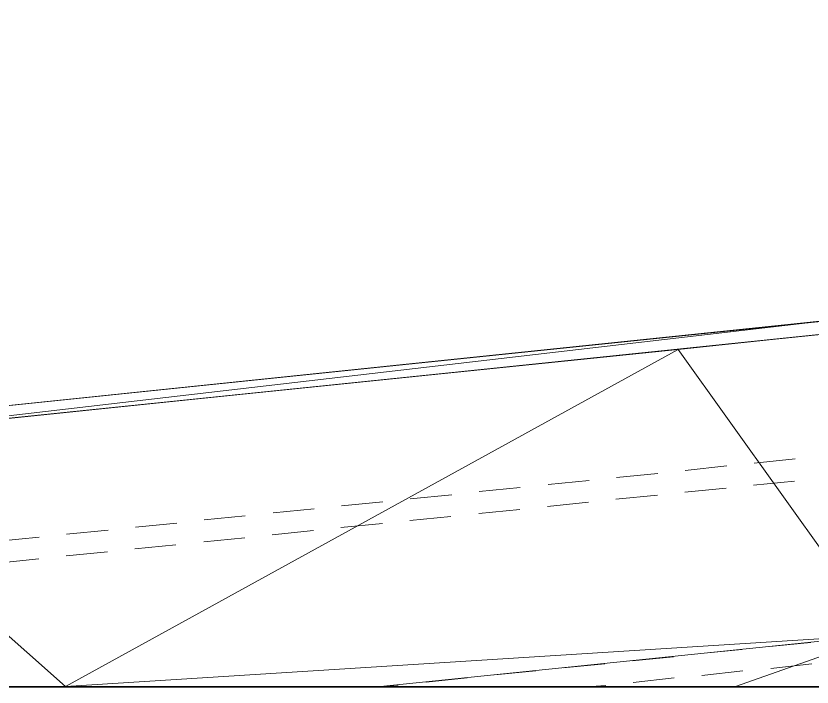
# Model space of a CAD drawing. Header units: inches. Extents: x -0.6 to 32.5, y 0.8 to 22.6.
# Drawn here: x 6.371 to 8.991, y 16.121 to 18.33 of the extents above; entities that cross this region are included whole.
import ezdxf

# ---------------------------------------------------------------- set-up
doc = ezdxf.new("R2010")
doc.units = ezdxf.units.IN
doc.header["$MEASUREMENT"] = 0
doc.layers.add('PDF_Geometry', color=7, linetype='Continuous', true_color=0xa5a5a5)

msp = doc.modelspace()

# ---------------------------------------------------------------- linework, layer by layer
at = {"layer": 'PDF_Geometry', "color": 7, "lineweight": 0}
msp.add_lwpolyline([(27.7256, 16.1206), (27.7256, 22.3439), (0.8839, 22.3439), (0.8839, 16.1206), (27.7256, 16.1206)], dxfattribs=at)
at = {"layer": 'PDF_Geometry', "lineweight": 0}
for points in [[(11.9772, 17.6306), (5.6172, 16.9722)], [(11.9706, 17.5856), (5.6222, 16.9306)], [(8.9356, 16.8722), (8.8006, 16.8572)], [(8.7106, 16.8489), (8.5739, 16.8339)], [(8.2572, 16.8006), (8.1222, 16.7872)], [(8.4839, 16.8239), (8.3472, 16.8106)], [(8.0306, 16.7772), (7.8956, 16.7639)], [(8.7089, 16.7756), (8.5722, 16.7622)], [(8.9339, 16.7989), (8.7989, 16.7855)], [(7.8056, 16.7539), (7.6689, 16.7406)], [(8.4822, 16.7522), (8.3456, 16.7389)], [(7.5789, 16.7306), (7.4422, 16.7172)], [(8.2556, 16.7289), (8.1206, 16.7155)], [(7.3522, 16.7072), (7.2172, 16.6939)], [(8.0289, 16.7056), (7.8939, 16.6922)], [(7.1256, 16.6839), (6.9906, 16.6706)], [(7.8022, 16.6822), (7.6672, 16.6689)], [(6.9006, 16.6606), (6.7639, 16.6472)], [(7.5772, 16.6589), (7.4406, 16.6456)], [(6.6739, 16.6372), (6.5372, 16.6239)], [(7.3506, 16.6356), (7.2139, 16.6222)], [(6.4472, 16.6139), (6.3122, 16.6006)], [(7.1239, 16.6122), (6.9889, 16.5989)], [(6.6722, 16.5656), (6.5356, 16.5522)], [(6.8972, 16.5889), (6.7622, 16.5755)], [(6.4456, 16.5422), (6.3089, 16.5289)], [(8.9872, 16.2672), (8.8522, 16.2539)], [(8.7606, 16.2439), (8.6256, 16.2306)], [(8.3089, 16.1972), (8.1722, 16.1839)], [(8.5356, 16.2206), (8.3989, 16.2072)], [(8.9906, 16.1972), (8.8556, 16.1822)], [(8.0822, 16.1739), (7.9472, 16.1605)], [(8.7639, 16.1739), (8.6289, 16.1589)], [(7.8556, 16.1506), (7.7206, 16.1372)], [(8.5372, 16.1506), (8.4022, 16.1356)], [(7.6289, 16.1272), (7.5706, 16.1222)], [(8.3122, 16.1256), (8.2639, 16.1222)]]:
    msp.add_lwpolyline(points, dxfattribs=at)
at = {"layer": 'PDF_Geometry', "color": 254, "lineweight": 0, "true_color": 0xdcdcdc}
for points in [[(9.0906, 17.3322), (5.6456, 16.9322), (5.6172, 16.9722), (9.0906, 17.3322)], [(9.1189, 17.2922), (9.0906, 17.3322), (5.6456, 16.9322), (9.1189, 17.2922)], [(9.1189, 17.2922), (9.2222, 16.2922), (8.5506, 17.2322), (9.1189, 17.2922)], [(6.5339, 16.1222), (5.6222, 16.9306), (8.5506, 17.2322), (6.5339, 16.1222)], [(9.2222, 16.2922), (6.5339, 16.1222), (8.5506, 17.2322), (9.2222, 16.2922)], [(9.2222, 16.2922), (8.5506, 17.2322)], [(8.5506, 17.2322), (9.2222, 16.2922)], [(9.2222, 16.2922), (8.5506, 17.2322), (9.2222, 16.2922)], [(8.5506, 17.2322), (9.2222, 16.2922), (8.5506, 17.2322)], [(6.2006, 16.1222), (6.5339, 16.1222), (5.6222, 16.9306), (6.2006, 16.1222)], [(7.5706, 16.1222), (9.2222, 16.2922), (6.5339, 16.1222), (7.5706, 16.1222)], [(7.5706, 16.1222), (9.2222, 16.2922), (8.7389, 16.1222), (7.5706, 16.1222)], [(9.2222, 16.2922), (8.7389, 16.1222), (9.3456, 16.1222), (9.2222, 16.2922)]]:
    msp.add_lwpolyline(points, dxfattribs=at)

doc.saveas('drawing.dxf')
